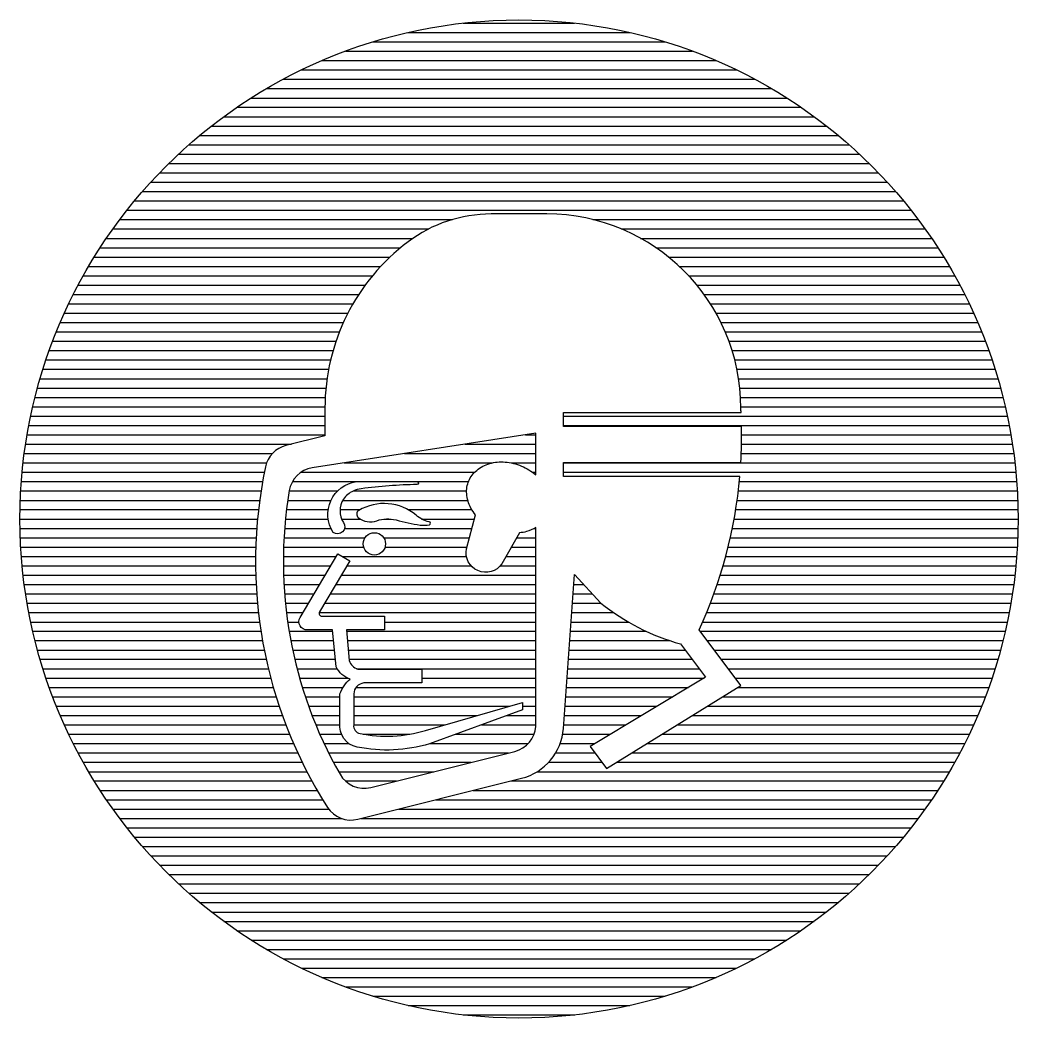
# Model space of a CAD drawing. Header units: millimetres. Extents: x -3 to 2253, y -3 to 1300.
# Drawn here: x 100 to 110, y 1000 to 1010 of the extents above; entities that cross this region are included whole.
import ezdxf

# ---------------------------------------------------------------- set-up
doc = ezdxf.new("R2010")
doc.units = ezdxf.units.MM
doc.layers.add('CYAN', color=4, linetype='Continuous')

# ---------------------------------------------------------------- blocks, each defined once
blk = doc.blocks.new('*X650')
at = {"color": 0}
for p, q in [((118.621, 175.312), (119.736, 175.312)), ((118.068, 175.219), (120.289, 175.219)), ((117.716, 175.125), (120.641, 175.125)), ((117.439, 175.031), (120.918, 175.031)), ((117.205, 174.938), (121.153, 174.938)), ((116.999, 174.844), (121.358, 174.844)), ((116.816, 174.75), (121.542, 174.75)), ((116.649, 174.656), (121.709, 174.656)), ((116.495, 174.562), (121.862, 174.562)), ((116.353, 174.469), (122.004, 174.469)), ((116.221, 174.375), (122.136, 174.375)), ((116.097, 174.281), (122.26, 174.281)), ((115.981, 174.188), (122.376, 174.188)), ((115.768, 174), (122.589, 174)), ((115.872, 174.094), (122.486, 174.094)), ((115.67, 173.906), (122.687, 173.906)), ((115.578, 173.812), (122.78, 173.812)), ((115.49, 173.719), (122.868, 173.719)), ((115.406, 173.625), (122.951, 173.625)), ((115.326, 173.531), (123.031, 173.531)), ((115.251, 173.438), (123.107, 173.438)), ((115.179, 173.344), (118.512, 173.344)), ((119.918, 173.344), (123.179, 173.344)), ((115.11, 173.25), (118.275, 173.25)), ((120.203, 173.25), (123.247, 173.25)), ((115.045, 173.156), (118.116, 173.156)), ((120.398, 173.156), (123.313, 173.156)), ((114.982, 173.062), (117.993, 173.062)), ((120.55, 173.062), (123.375, 173.062)), ((114.923, 172.969), (117.886, 172.969)), ((120.677, 172.969), (123.434, 172.969)), ((114.867, 172.875), (117.793, 172.875)), ((120.785, 172.875), (123.491, 172.875)), ((114.813, 172.781), (117.711, 172.781)), ((120.878, 172.781), (123.544, 172.781)), ((114.762, 172.688), (117.638, 172.688)), ((120.96, 172.688), (123.595, 172.688)), ((114.668, 172.5), (117.515, 172.5)), ((114.714, 172.594), (117.573, 172.594)), ((121.032, 172.594), (123.644, 172.594)), ((121.096, 172.5), (123.69, 172.5)), ((114.624, 172.406), (117.464, 172.406)), ((121.152, 172.406), (123.733, 172.406)), ((114.583, 172.312), (117.419, 172.312)), ((121.201, 172.312), (123.775, 172.312)), ((114.544, 172.219), (117.379, 172.219)), ((121.245, 172.219), (123.814, 172.219)), ((114.507, 172.125), (117.345, 172.125)), ((121.282, 172.125), (123.851, 172.125)), ((114.472, 172.031), (117.316, 172.031)), ((121.313, 172.031), (123.885, 172.031)), ((114.439, 171.938), (117.291, 171.938)), ((121.34, 171.938), (123.918, 171.938)), ((114.409, 171.844), (117.271, 171.844)), ((121.362, 171.844), (123.948, 171.844)), ((114.381, 171.75), (117.255, 171.75)), ((121.378, 171.75), (123.977, 171.75)), ((114.354, 171.656), (117.244, 171.656)), ((121.39, 171.656), (124.003, 171.656)), ((114.329, 171.562), (117.237, 171.562)), ((121.398, 171.562), (124.028, 171.562)), ((114.307, 171.469), (117.234, 171.469)), ((121.401, 171.469), (124.05, 171.469)), ((114.286, 171.375), (117.234, 171.375)), ((119.625, 171.375), (124.071, 171.375)), ((114.267, 171.281), (117.234, 171.281)), ((119.625, 171.281), (124.09, 171.281)), ((114.25, 171.188), (117.234, 171.188)), ((119.244, 171.188), (119.347, 171.188)), ((121.409, 171.188), (124.107, 171.188)), ((114.222, 171), (116.708, 171)), ((114.235, 171.094), (116.901, 171.094)), ((118.033, 171), (119.347, 171)), ((118.638, 171.094), (119.347, 171.094)), ((121.406, 171), (124.135, 171)), ((121.408, 171.094), (124.122, 171.094)), ((114.21, 170.906), (116.65, 170.906)), ((117.428, 170.906), (118.91, 170.906)), ((119.101, 170.906), (119.347, 170.906)), ((119.625, 170.906), (124.147, 170.906)), ((114.201, 170.812), (116.628, 170.812)), ((116.995, 170.812), (118.734, 170.812)), ((119.312, 170.812), (119.347, 170.812)), ((119.625, 170.812), (124.157, 170.812)), ((114.193, 170.719), (116.61, 170.719)), ((116.908, 170.719), (118.673, 170.719)), ((121.386, 170.719), (124.165, 170.719)), ((114.187, 170.625), (116.594, 170.625)), ((116.876, 170.625), (117.363, 170.625)), ((117.52, 170.625), (118.654, 170.625)), ((121.376, 170.625), (124.171, 170.625)), ((114.182, 170.531), (116.581, 170.531)), ((116.861, 170.531), (117.296, 170.531)), ((117.414, 170.531), (118.666, 170.531)), ((121.364, 170.531), (124.175, 170.531)), ((114.18, 170.438), (116.569, 170.438)), ((116.849, 170.438), (117.268, 170.438)), ((117.386, 170.438), (117.589, 170.438)), ((118.067, 170.438), (118.706, 170.438)), ((121.35, 170.438), (124.178, 170.438)), ((114.179, 170.344), (116.559, 170.344)), ((116.839, 170.344), (117.267, 170.344)), ((117.401, 170.344), (117.589, 170.344)), ((117.828, 170.344), (117.896, 170.344)), ((118.203, 170.344), (118.731, 170.344)), ((121.334, 170.344), (124.179, 170.344)), ((114.18, 170.25), (116.552, 170.25)), ((116.83, 170.25), (117.294, 170.25)), ((117.431, 170.25), (118.707, 170.25)), ((119.33, 170.25), (119.347, 170.25)), ((121.316, 170.25), (124.178, 170.25)), ((114.182, 170.156), (116.546, 170.156)), ((116.824, 170.156), (117.636, 170.156)), ((117.823, 170.156), (118.682, 170.156)), ((119.157, 170.156), (119.347, 170.156)), ((121.296, 170.156), (124.175, 170.156)), ((114.187, 170.062), (116.542, 170.062)), ((116.82, 170.062), (117.622, 170.062)), ((117.837, 170.062), (118.657, 170.062)), ((119.103, 170.062), (119.347, 170.062)), ((121.274, 170.062), (124.171, 170.062)), ((114.193, 169.969), (116.54, 169.969)), ((116.818, 169.969), (117.349, 169.969)), ((117.409, 169.969), (118.652, 169.969)), ((119.05, 169.969), (119.347, 169.969)), ((121.25, 169.969), (124.165, 169.969)), ((114.201, 169.875), (116.54, 169.875)), ((116.818, 169.875), (117.293, 169.875)), ((117.455, 169.875), (118.699, 169.875)), ((118.992, 169.875), (119.347, 169.875)), ((121.223, 169.875), (124.157, 169.875)), ((114.21, 169.781), (116.542, 169.781)), ((116.82, 169.781), (117.237, 169.781)), ((117.399, 169.781), (119.347, 169.781)), ((119.734, 169.781), (119.741, 169.781)), ((121.195, 169.781), (124.147, 169.781)), ((114.222, 169.688), (116.546, 169.688)), ((116.824, 169.688), (117.181, 169.688)), ((117.343, 169.688), (119.347, 169.688)), ((119.727, 169.688), (119.827, 169.688)), ((121.165, 169.688), (124.135, 169.688)), ((114.235, 169.594), (116.551, 169.594)), ((114.25, 169.5), (116.559, 169.5)), ((116.83, 169.594), (117.126, 169.594)), ((116.838, 169.5), (117.07, 169.5)), ((117.232, 169.5), (119.347, 169.5)), ((117.287, 169.594), (119.347, 169.594)), ((119.714, 169.5), (120.001, 169.5)), ((119.72, 169.594), (119.914, 169.594)), ((121.097, 169.5), (124.107, 169.5)), ((121.132, 169.594), (124.122, 169.594)), ((114.267, 169.406), (116.569, 169.406)), ((116.848, 169.406), (117.014, 169.406)), ((117.177, 169.406), (119.347, 169.406)), ((119.707, 169.406), (120.126, 169.406)), ((121.06, 169.406), (124.09, 169.406)), ((114.286, 169.312), (116.58, 169.312)), ((116.861, 169.312), (116.974, 169.312)), ((117.83, 169.312), (119.347, 169.312)), ((119.7, 169.312), (120.273, 169.312)), ((121.02, 169.312), (124.071, 169.312)), ((114.307, 169.219), (116.594, 169.219)), ((116.875, 169.219), (117.311, 169.219)), ((117.451, 169.219), (119.347, 169.219)), ((119.694, 169.219), (120.452, 169.219)), ((120.995, 169.219), (124.05, 169.219)), ((114.329, 169.125), (116.609, 169.125)), ((116.892, 169.125), (117.32, 169.125)), ((117.459, 169.125), (119.347, 169.125)), ((119.687, 169.125), (120.687, 169.125)), ((121.065, 169.125), (124.028, 169.125)), ((114.354, 169.031), (116.627, 169.031)), ((116.91, 169.031), (117.329, 169.031)), ((117.468, 169.031), (119.347, 169.031)), ((119.68, 169.031), (120.842, 169.031)), ((121.135, 169.031), (124.003, 169.031)), ((114.38, 168.938), (116.647, 168.938)), ((116.931, 168.938), (117.338, 168.938)), ((117.476, 168.938), (119.347, 168.938)), ((119.673, 168.938), (120.912, 168.938)), ((121.206, 168.938), (123.977, 168.938)), ((114.409, 168.844), (116.668, 168.844)), ((116.955, 168.844), (117.356, 168.844)), ((117.552, 168.844), (119.347, 168.844)), ((119.667, 168.844), (120.983, 168.844)), ((121.276, 168.844), (123.948, 168.844)), ((114.439, 168.75), (116.692, 168.75)), ((116.98, 168.75), (117.463, 168.75)), ((118.204, 168.75), (119.347, 168.75)), ((119.66, 168.75), (121.033, 168.75)), ((121.346, 168.75), (123.918, 168.75)), ((114.472, 168.656), (116.718, 168.656)), ((117.008, 168.656), (117.415, 168.656)), ((117.546, 168.656), (119.347, 168.656)), ((119.653, 168.656), (120.877, 168.656)), ((121.367, 168.656), (123.885, 168.656)), ((114.507, 168.562), (116.746, 168.562)), ((117.038, 168.562), (117.385, 168.562)), ((117.524, 168.562), (119.347, 168.562)), ((119.647, 168.562), (120.72, 168.562)), ((121.216, 168.562), (123.851, 168.562)), ((114.544, 168.469), (116.776, 168.469)), ((117.07, 168.469), (117.385, 168.469)), ((117.524, 168.469), (119.088, 168.469)), ((119.214, 168.469), (119.347, 168.469)), ((119.64, 168.469), (120.563, 168.469)), ((121.065, 168.469), (123.814, 168.469)), ((114.583, 168.375), (116.809, 168.375)), ((117.105, 168.375), (117.385, 168.375)), ((117.524, 168.375), (118.763, 168.375)), ((119.058, 168.375), (119.347, 168.375)), ((119.633, 168.375), (120.407, 168.375)), ((120.914, 168.375), (123.775, 168.375)), ((114.624, 168.281), (116.843, 168.281)), ((117.142, 168.281), (117.383, 168.281)), ((117.522, 168.281), (118.439, 168.281)), ((118.802, 168.281), (119.347, 168.281)), ((119.627, 168.281), (120.25, 168.281)), ((120.763, 168.281), (123.733, 168.281)), ((114.667, 168.188), (116.881, 168.188)), ((117.182, 168.188), (117.4, 168.188)), ((117.619, 168.188), (118.084, 168.188)), ((118.545, 168.188), (119.33, 168.188)), ((119.617, 168.188), (120.093, 168.188)), ((120.611, 168.188), (123.69, 168.188)), ((114.713, 168.094), (116.92, 168.094)), ((114.762, 168), (116.962, 168)), ((117.225, 168.094), (117.474, 168.094)), ((117.271, 168), (119.075, 168)), ((118.288, 168.094), (119.271, 168.094)), ((119.547, 168), (119.94, 168)), ((119.591, 168.094), (119.937, 168.094)), ((120.309, 168), (123.595, 168)), ((120.46, 168.094), (123.644, 168.094)), ((114.813, 167.906), (117.007, 167.906)), ((117.319, 167.906), (118.7, 167.906)), ((119.476, 167.906), (120.01, 167.906)), ((120.158, 167.906), (123.544, 167.906)), ((114.867, 167.812), (117.054, 167.812)), ((117.37, 167.812), (118.325, 167.812)), ((119.362, 167.812), (123.491, 167.812)), ((114.923, 167.719), (117.104, 167.719)), ((117.439, 167.719), (117.95, 167.719)), ((119.096, 167.719), (123.434, 167.719)), ((114.982, 167.625), (117.157, 167.625)), ((118.721, 167.625), (123.375, 167.625)), ((115.045, 167.531), (117.213, 167.531)), ((118.346, 167.531), (123.313, 167.531)), ((115.11, 167.438), (117.273, 167.438)), ((117.971, 167.438), (123.247, 167.438)), ((115.179, 167.344), (117.4, 167.344)), ((117.596, 167.344), (123.179, 167.344)), ((115.251, 167.25), (123.107, 167.25)), ((115.326, 167.156), (123.031, 167.156)), ((115.406, 167.062), (122.951, 167.062)), ((115.49, 166.969), (122.868, 166.969)), ((115.578, 166.875), (122.78, 166.875)), ((115.67, 166.781), (122.687, 166.781)), ((115.768, 166.688), (122.589, 166.688)), ((115.871, 166.594), (122.486, 166.594)), ((115.981, 166.5), (122.377, 166.5)), ((116.097, 166.406), (122.26, 166.406)), ((116.221, 166.312), (122.137, 166.312)), ((116.353, 166.219), (122.004, 166.219)), ((116.495, 166.125), (121.862, 166.125)), ((116.648, 166.031), (121.709, 166.031)), ((116.815, 165.938), (121.542, 165.938)), ((116.999, 165.844), (121.358, 165.844)), ((117.204, 165.75), (121.153, 165.75)), ((117.439, 165.656), (120.919, 165.656)), ((117.716, 165.562), (120.642, 165.562)), ((118.067, 165.469), (120.29, 165.469)), ((118.62, 165.375), (119.737, 165.375))]:
    blk.add_line(p, q, dxfattribs=at)
blk = doc.blocks.new('PIC-87')
for points in [[(2.225, 1.066, 0.00242), (2.222, 1.111, 0.41421), (0.278, 3.056), (-0.278, 3.056, 0.16228), (-1.111, 2.778, 0.23607), (-1.944, 1.111), (-1.944, 0.833), (-2.335, 0.736, 0.28675), (-2.54, 0.524, 0.19703), (-1.918, -2.889, 0.3221), (-1.616, -3.008), (0.026, -2.598, 0.32433), (0.445, -2.098), (0.556, -0.556), (0.82, -0.842, 0.10248), (1.618, -1.252), (1.868, -1.585), (0.712, -2.278), (0.878, -2.5), (2.222, -1.667), (1.806, -1.111, 0.0858), (2.213, 0.427), (0.446, 0.427), (0.446, 0.566), (2.223, 0.566, 0.01934), (2.229, 0.927), (0.446, 0.927), (0.446, 1.066)], [(0.168, 0.441), (0.168, 0.86), (-2.071, 0.513, 0.32349), (-2.302, 0.284, 0.17314), (-1.793, -2.558, 0.33576), (-1.485, -2.689), (-0.041, -2.328, 0.32433), (0.168, -2.078), (0.168, -0.084, -0.07227), (0.074, -0.126, -0.04021), (0.006, -0.139), (-0.172, -0.45, -0.80867), (-0.527, -0.298), (-0.436, 0.041, -0.04767), (-0.482, 0.11, -0.10488), (-0.524, 0.253, -0.11964), (-0.503, 0.382, -0.11964), (-0.424, 0.487, -0.10488), (-0.293, 0.556, -0.08909), (-0.14, 0.571, -0.08044), (0.024, 0.531, -0.08044), (0.168, 0.441, -0.00026)], [(-1.758, -0.036, -0.8412), (-1.862, -0.135, -0.54455), (-1.629, 0.375), (-1.02, 0.375, -0.93568), (-1.022, 0.346, 0.02666), (-1.581, 0.303, 0.07275), (-1.662, 0.28, 0.14185), (-1.758, 0.199, 0.30146)], [(-1.03, 0.037, 0.3205), (-1.606, 0.085, 0.50745), (-1.61, 0.014, 0.26522), (-1.424, -0.017, -0.15794), (-1.232, -0.01, 0.03469), (-0.989, -0.061, 0.08183), (-0.898, -0.058, 0.91772), (-0.901, -0.029, -0.11311)]]:
    blk.add_lwpolyline(points, format="xyb", close=True)
blk.add_lwpolyline([(-0.936, -2.119), (0.035, -1.839), (0.035, -1.912), (-0.897, -2.252, -0.12188), (-1.62, -2.286, -0.39784), (-1.794, -2.042), (-1.794, -1.752, -0.13935), (-1.691, -1.604, -0.18926), (-1.833, -1.482), (-1.869, -1.112), (-2.122, -1.112, -0.58166), (-2.193, -0.986), (-1.814, -0.349), (-1.695, -0.42), (-1.999, -0.931, 0.58166), (-1.975, -0.973), (-1.349, -0.973), (-1.349, -1.112), (-1.729, -1.112), (-1.702, -1.419, 0.24825), (-1.614, -1.504), (-1.557, -1.504), (-0.975, -1.504), (-0.975, -1.643), (-1.553, -1.643, 0.38617), (-1.655, -1.753), (-1.655, -1.822), (-1.655, -2.042), (-1.656, -2.062, 0.39784), (-1.593, -2.15, 0.12188), (-0.937, -2.119)], format="xyb")
for centre, radius in [((0, 0), 5), ((-1.449, -0.249), 0.112)]:
    blk.add_circle(centre, radius)
blk.add_arc((0.139, 1.111), 2.083, 0, 0)
at = {"layer": 'CYAN'}
blk.add_blockref('*X650', (-119.179, -170.344), dxfattribs=at)

msp = doc.modelspace()

# ---------------------------------------------------------------- block references
msp.add_blockref('PIC-87', (105, 1005))

doc.saveas('drawing.dxf')
